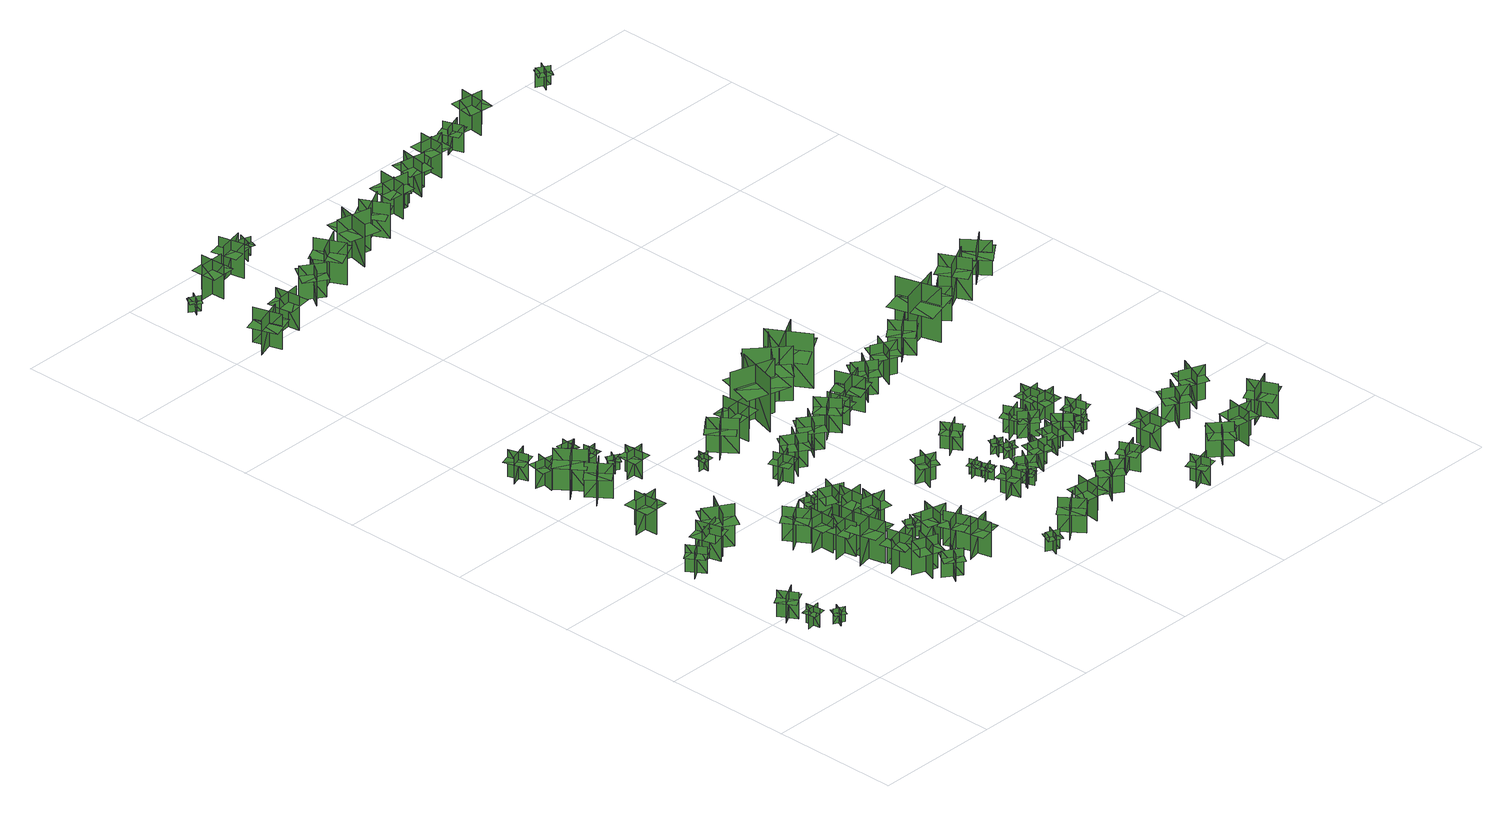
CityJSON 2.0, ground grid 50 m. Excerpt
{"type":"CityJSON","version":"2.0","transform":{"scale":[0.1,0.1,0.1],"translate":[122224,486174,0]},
"CityObjects":{
"tree1":{"type":"SolitaryVegetationObject","geometry":[{"type":"MultiSurface","lod":"1","boundaries":[[[0,1,2]],[[0,2,3]],[[4,5,6]],[[4,6,7]],[[8,9,10]],[[8,10,11]],[[8,11,12]],[[8,12,13]]]}]},
"tree2":{"type":"SolitaryVegetationObject","geometry":[{"type":"MultiSurface","lod":"1","boundaries":[[[14,15,16]],[[14,16,17]],[[18,19,20]],[[18,20,21]],[[22,23,24]],[[22,24,25]],[[22,25,26]],[[22,26,27]]]}]},
"tree3":{"type":"SolitaryVegetationObject","geometry":[{"type":"MultiSurface","lod":"1","boundaries":[[[28,29,30]],[[28,30,31]],[[32,33,34]],[[32,34,35]],[[36,37,38]],[[36,38,39]],[[36,39,40]],[[36,40,41]]]}]},
"tree4":{"type":"SolitaryVegetationObject","geometry":[{"type":"MultiSurface","lod":"1","boundaries":[[[42,43,44]],[[42,44,45]],[[46,47,48]],[[46,48,49]],[[50,51,52]],[[50,52,53]],[[50,53,54]],[[50,54,55]]]}]},
"tree5":{"type":"SolitaryVegetationObject","geometry":[{"type":"MultiSurface","lod":"1","boundaries":[[[56,57,58]],[[56,58,59]],[[60,61,62]],[[60,62,63]],[[64,65,66]],[[64,66,67]],[[64,67,68]],[[64,68,69]]]}]},
"tree6":{"type":"SolitaryVegetationObject","geometry":[{"type":"MultiSurface","lod":"1","boundaries":[[[70,71,72]],[[70,72,73]],[[74,75,76]],[[74,76,77]],[[78,79,80]],[[78,80,81]],[[78,81,82]],[[78,82,83]]]}]},
"tree7":{"type":"SolitaryVegetationObject","geometry":[{"type":"MultiSurface","lod":"1","boundaries":[[[84,85,86]],[[84,86,87]],[[88,89,90]],[[88,90,91]],[[92,93,94]],[[92,94,95]],[[92,95,96]],[[92,96,97]]]}]},
"tree8":{"type":"SolitaryVegetationObject","geometry":[{"type":"MultiSurface","lod":"1","boundaries":[[[98,99,100]],[[98,100,101]],[[102,103,104]],[[102,104,105]],[[106,107,108]],[[106,108,109]],[[106,109,110]],[[106,110,111]]]}]},
"tree9":{"type":"SolitaryVegetationObject","geometry":[{"type":"MultiSurface","lod":"1","boundaries":[[[112,113,114]],[[112,114,115]],[[116,117,118]],[[116,118,119]],[[120,121,122]],[[120,122,123]],[[120,123,124]],[[120,124,125]]]}]},
"tree10":{"type":"SolitaryVegetationObject","geometry":[{"type":"MultiSurface","lod":"1","boundaries":[[[126,127,128]],[[126,128,129]],[[130,131,132]],[[130,132,133]],[[134,135,136]],[[134,136,137]],[[134,137,138]],[[134,138,139]]]}]},
"tree11":{"type":"SolitaryVegetationObject","geometry":[{"type":"MultiSurface","lod":"1","boundaries":[[[140,141,142]],[[140,142,143]],[[144,145,146]],[[144,146,147]],[[148,149,150]],[[148,150,151]],[[148,151,152]],[[148,152,153]]]}]},
"tree12":{"type":"SolitaryVegetationObject","geometry":[{"type":"MultiSurface","lod":"1","boundaries":[[[154,155,156]],[[154,156,157]],[[158,159,160]],[[158,160,161]],[[162,163,164]],[[162,164,165]],[[162,165,166]],[[162,166,167]]]}]},
"tree13":{"type":"SolitaryVegetationObject","geometry":[{"type":"MultiSurface","lod":"1","boundaries":[[[168,169,170]],[[168,170,171]],[[172,173,174]],[[172,174,175]],[[176,177,178]],[[176,178,179]],[[176,179,180]],[[176,180,181]]]}]},
"tree14":{"type":"SolitaryVegetationObject","geometry":[{"type":"MultiSurface","lod":"1","boundaries":[[[182,183,184]],[[182,184,185]],[[186,187,188]],[[186,188,189]],[[190,191,192]],[[190,192,193]],[[190,193,194]],[[190,194,195]]]}]},
"tree15":{"type":"SolitaryVegetationObject","geometry":[{"type":"MultiSurface","lod":"1","boundaries":[[[196,197,198]],[[196,198,199]],[[200,201,202]],[[200,202,203]],[[204,205,206]],[[204,206,207]],[[204,207,208]],[[204,208,209]]]}]},
"tree16":{"type":"SolitaryVegetationObject","geometry":[{"type":"MultiSurface","lod":"1","boundaries":[[[210,211,212]],[[210,212,213]],[[214,215,216]],[[214,216,217]],[[218,219,220]],[[218,220,221]],[[218,221,222]],[[218,222,223]]]}]},
"tree17":{"type":"SolitaryVegetationObject","geometry":[{"type":"MultiSurface","lod":"1","boundaries":[[[224,225,226]],[[224,226,227]],[[228,229,230]],[[228,230,231]],[[232,233,234]],[[232,234,235]],[[232,235,236]],[[232,236,237]]]}]},
"tree18":{"type":"SolitaryVegetationObject","geometry":[{"type":"MultiSurface","lod":"1","boundaries":[[[238,239,240]],[[238,240,241]],[[242,243,244]],[[242,244,245]],[[246,247,248]],[[246,248,249]],[[246,249,250]],[[246,250,251]]]}]},
"tree19":{"type":"SolitaryVegetationObject","geometry":[{"type":"MultiSurface","lod":"1","boundaries":[[[252,253,254]],[[252,254,255]],[[256,257,258]],[[256,258,259]],[[260,261,262]],[[260,262,263]],[[260,263,264]],[[260,264,265]]]}]},
"tree20":{"type":"SolitaryVegetationObject","geometry":[{"type":"MultiSurface","lod":"1","boundaries":[[[266,267,268]],[[266,268,269]],[[270,271,272]],[[270,272,273]],[[274,275,276]],[[274,276,277]],[[274,277,278]],[[274,278,279]]]}]},
"tree21":{"type":"SolitaryVegetationObject","geometry":[{"type":"MultiSurface","lod":"1","boundaries":[[[280,281,282]],[[280,282,283]],[[284,285,286]],[[284,286,287]],[[288,289,290]],[[288,290,291]],[[288,291,292]],[[288,292,293]]]}]},
"tree22":{"type":"SolitaryVegetationObject","geometry":[{"type":"MultiSurface","lod":"1","boundaries":[[[294,295,296]],[[294,296,297]],[[298,299,300]],[[298,300,301]],[[302,303,304]],[[302,304,305]],[[302,305,306]],[[302,306,307]]]}]},
"tree23":{"type":"SolitaryVegetationObject","geometry":[{"type":"MultiSurface","lod":"1","boundaries":[[[308,309,310]],[[308,310,311]],[[312,313,314]],[[312,314,315]],[[316,317,318]],[[316,318,319]],[[316,319,320]],[[316,320,321]]]}]},
"tree24":{"type":"SolitaryVegetationObject","geometry":[{"type":"MultiSurface","lod":"1","boundaries":[[[322,323,324]],[[322,324,325]],[[326,327,328]],[[326,328,329]],[[330,331,332]],[[330,332,333]],[[330,333,334]],[[330,334,335]]]}]},
"tree25":{"type":"SolitaryVegetationObject","geometry":[{"type":"MultiSurface","lod":"1","boundaries":[[[336,337,338]],[[336,338,339]],[[340,341,342]],[[340,342,343]],[[344,345,346]],[[344,346,347]],[[344,347,348]],[[344,348,349]]]}]},
"tree26":{"type":"SolitaryVegetationObject","geometry":[{"type":"MultiSurface","lod":"1","boundaries":[[[350,351,352]],[[350,352,353]],[[354,355,356]],[[354,356,357]],[[358,359,360]],[[358,360,361]],[[358,361,362]],[[358,362,363]]]}]},
"tree27":{"type":"SolitaryVegetationObject","geometry":[{"type":"MultiSurface","lod":"1","boundaries":[[[364,365,366]],[[364,366,367]],[[368,369,370]],[[368,370,371]],[[372,373,374]],[[372,374,375]],[[372,375,376]],[[372,376,377]]]}]},
"tree28":{"type":"SolitaryVegetationObject","geometry":[{"type":"MultiSurface","lod":"1","boundaries":[[[378,379,380]],[[378,380,381]],[[382,383,384]],[[382,384,385]],[[386,387,388]],[[386,388,389]],[[386,389,390]],[[386,390,391]]]}]},
"tree29":{"type":"SolitaryVegetationObject","geometry":[{"type":"MultiSurface","lod":"1","boundaries":[[[392,393,394]],[[392,394,395]],[[396,397,398]],[[396,398,399]],[[400,401,402]],[[400,402,403]],[[400,403,404]],[[400,404,405]]]}]},
"tree30":{"type":"SolitaryVegetationObject","geometry":[{"type":"MultiSurface","lod":"1","boundaries":[[[406,407,408]],[[406,408,409]],[[410,411,412]],[[410,412,413]],[[414,415,416]],[[414,416,417]],[[414,417,418]],[[414,418,419]]]}]},
"tree31":{"type":"SolitaryVegetationObject","geometry":[{"type":"MultiSurface","lod":"1","boundaries":[[[420,421,422]],[[420,422,423]],[[424,425,426]],[[424,426,427]],[[428,429,430]],[[428,430,431]],[[428,431,432]],[[428,432,433]]]}]},
"tree32":{"type":"SolitaryVegetationObject","geometry":[{"type":"MultiSurface","lod":"1","boundaries":[[[434,435,436]],[[434,436,437]],[[438,439,440]],[[438,440,441]],[[442,443,444]],[[442,444,445]],[[442,445,446]],[[442,446,447]]]}]},
"tree33":{"type":"SolitaryVegetationObject","geometry":[{"type":"MultiSurface","lod":"1","boundaries":[[[448,449,450]],[[448,450,451]],[[452,453,454]],[[452,454,455]],[[456,457,458]],[[456,458,459]],[[456,459,460]],[[456,460,461]]]}]},
"tree34":{"type":"SolitaryVegetationObject","geometry":[{"type":"MultiSurface","lod":"1","boundaries":[[[462,463,464]],[[462,464,465]],[[466,467,468]],[[466,468,469]],[[470,471,472]],[[470,472,473]],[[470,473,474]],[[470,474,475]]]}]},
"tree35":{"type":"SolitaryVegetationObject","geometry":[{"type":"MultiSurface","lod":"1","boundaries":[[[476,477,478]],[[476,478,479]],[[480,481,482]],[[480,482,483]],[[484,485,486]],[[484,486,487]],[[484,487,488]],[[484,488,489]]]}]},
"tree36":{"type":"SolitaryVegetationObject","geometry":[{"type":"MultiSurface","lod":"1","boundaries":[[[490,491,492]],[[490,492,493]],[[494,495,496]],[[494,496,497]],[[498,499,500]],[[498,500,501]],[[498,501,502]],[[498,502,503]]]}]},
"tree37":{"type":"SolitaryVegetationObject","geometry":[{"type":"MultiSurface","lod":"1","boundaries":[[[504,505,506]],[[504,506,507]],[[508,509,510]],[[508,510,511]],[[512,513,514]],[[512,514,515]],[[512,515,516]],[[512,516,517]]]}]},
"tree38":{"type":"SolitaryVegetationObject","geometry":[{"type":"MultiSurface","lod":"1","boundaries":[[[518,519,520]],[[518,520,521]],[[522,523,524]],[[522,524,525]],[[526,527,528]],[[526,528,529]],[[526,529,530]],[[526,530,531]]]}]},
"tree39":{"type":"SolitaryVegetationObject","geometry":[{"type":"MultiSurface","lod":"1","boundaries":[[[532,533,534]],[[532,534,535]],[[536,537,538]],[[536,538,539]],[[540,541,542]],[[540,542,543]],[[540,543,544]],[[540,544,545]]]}]},
"tree40":{"type":"SolitaryVegetationObject","geometry":[{"type":"MultiSurface","lod":"1","boundaries":[[[546,547,548]],[[546,548,549]],[[550,551,552]],[[550,552,553]],[[554,555,556]],[[554,556,557]],[[554,557,558]],[[554,558,559]]]}]},
"tree41":{"type":"SolitaryVegetationObject","geometry":[{"type":"MultiSurface","lod":"1","boundaries":[[[560,561,562]],[[560,562,563]],[[564,565,566]],[[564,566,567]],[[568,569,570]],[[568,570,571]],[[568,571,572]],[[568,572,573]]]}]},
"tree42":{"type":"SolitaryVegetationObject","geometry":[{"type":"MultiSurface","lod":"1","boundaries":[[[574,575,576]],[[574,576,577]],[[578,579,580]],[[578,580,581]],[[582,583,584]],[[582,584,585]],[[582,585,586]],[[582,586,587]]]}]},
"tree43":{"type":"SolitaryVegetationObject","geometry":[{"type":"MultiSurface","lod":"1","boundaries":[[[588,589,590]],[[588,590,591]],[[592,593,594]],[[592,594,595]],[[596,597,598]],[[596,598,599]],[[596,599,600]],[[596,600,601]]]}]},
"tree44":{"type":"SolitaryVegetationObject","geometry":[{"type":"MultiSurface","lod":"1","boundaries":[[[602,603,604]],[[602,604,605]],[[606,607,608]],[[606,608,609]],[[610,611,612]],[[610,612,613]],[[610,613,614]],[[610,614,615]]]}]},
"tree45":{"type":"SolitaryVegetationObject","geometry":[{"type":"MultiSurface","lod":"1","boundaries":[[[616,617,618]],[[616,618,619]],[[620,621,622]],[[620,622,623]],[[624,625,626]],[[624,626,627]],[[624,627,628]],[[624,628,629]]]}]},
"tree46":{"type":"SolitaryVegetationObject","geometry":[{"type":"MultiSurface","lod":"1","boundaries":[[[630,631,632]],[[630,632,633]],[[634,635,636]],[[634,636,637]],[[638,639,640]],[[638,640,641]],[[638,641,642]],[[638,642,643]]]}]},
"tree47":{"type":"SolitaryVegetationObject","geometry":[{"type":"MultiSurface","lod":"1","boundaries":[[[644,645,646]],[[644,646,647]],[[648,649,650]],[[648,650,651]],[[652,653,654]],[[652,654,655]],[[652,655,656]],[[652,656,657]]]}]},
"tree48":{"type":"SolitaryVegetationObject","geometry":[{"type":"MultiSurface","lod":"1","boundaries":[[[658,659,660]],[[658,660,661]],[[662,663,664]],[[662,664,665]],[[666,667,668]],[[666,668,669]],[[666,669,670]],[[666,670,671]]]}]},
"tree49":{"type":"SolitaryVegetationObject","geometry":[{"type":"MultiSurface","lod":"1","boundaries":[[[672,673,674]],[[672,674,675]],[[676,677,678]],[[676,678,679]],[[680,681,682]],[[680,682,683]],[[680,683,684]],[[680,684,685]]]}]},
"tree50":{"type":"SolitaryVegetationObject","geometry":[{"type":"MultiSurface","lod":"1","boundaries":[[[686,687,688]],[[686,688,689]],[[690,691,692]],[[690,692,693]],[[694,695,696]],[[694,696,697]],[[694,697,698]],[[694,698,699]]]}]},
"tree51":{"type":"SolitaryVegetationObject","geometry":[{"type":"MultiSurface","lod":"1","boundaries":[[[700,701,702]],[[700,702,703]],[[704,705,706]],[[704,706,707]],[[708,709,710]],[[708,710,711]],[[708,711,712]],[[708,712,713]]]}]},
"tree52":{"type":"SolitaryVegetationObject","geometry":[{"type":"MultiSurface","lod":"1","boundaries":[[[714,715,716]],[[714,716,717]],[[718,719,720]],[[718,720,721]],[[722,723,724]],[[722,724,725]],[[722,725,726]],[[722,726,727]]]}]},
"tree53":{"type":"SolitaryVegetationObject","geometry":[{"type":"MultiSurface","lod":"1","boundaries":[[[728,729,730]],[[728,730,731]],[[732,733,734]],[[732,734,735]],[[736,737,738]],[[736,738,739]],[[736,739,740]],[[736,740,741]]]}]},
"tree54":{"type":"SolitaryVegetationObject","geometry":[{"type":"MultiSurface","lod":"1","boundaries":[[[742,743,744]],[[742,744,745]],[[746,747,748]],[[746,748,749]],[[750,751,752]],[[750,752,753]],[[750,753,754]],[[750,754,755]]]}]},
"tree55":{"type":"SolitaryVegetationObject","geometry":[{"type":"MultiSurface","lod":"1","boundaries":[[[756,757,758]],[[756,758,759]],[[760,761,762]],[[760,762,763]],[[764,765,766]],[[764,766,767]],[[764,767,768]],[[764,768,769]]]}]},
"tree56":{"type":"SolitaryVegetationObject","geometry":[{"type":"MultiSurface","lod":"1","boundaries":[[[770,771,772]],[[770,772,773]],[[774,775,776]],[[774,776,777]],[[778,779,780]],[[778,780,781]],[[778,781,782]],[[778,782,783]]]}]},
"tree57":{"type":"SolitaryVegetationObject","geometry":[{"type":"MultiSurface","lod":"1","boundaries":[[[784,785,786]],[[784,786,787]],[[788,789,790]],[[788,790,791]],[[792,793,794]],[[792,794,795]],[[792,795,796]],[[792,796,797]]]}]},
"tree58":{"type":"SolitaryVegetationObject","geometry":[{"type":"MultiSurface","lod":"1","boundaries":[[[798,799,800]],[[798,800,801]],[[802,803,804]],[[802,804,805]],[[806,807,808]],[[806,808,809]],[[806,809,810]],[[806,810,811]]]}]},
"tree59":{"type":"SolitaryVegetationObject","geometry":[{"type":"MultiSurface","lod":"1","boundaries":[[[812,813,814]],[[812,814,815]],[[816,817,818]],[[816,818,819]],[[820,821,822]],[[820,822,823]],[[820,823,824]],[[820,824,825]]]}]},
"tree60":{"type":"SolitaryVegetationObject","geometry":[{"type":"MultiSurface","lod":"1","boundaries":[[[826,827,828]],[[826,828,829]],[[830,831,832]],[[830,832,833]],[[834,835,836]],[[834,836,837]],[[834,837,838]],[[834,838,839]]]}]},
"tree61":{"type":"SolitaryVegetationObject","geometry":[{"type":"MultiSurface","lod":"1","boundaries":[[[840,841,842]],[[840,842,843]],[[844,845,846]],[[844,846,847]],[[848,849,850]],[[848,850,851]],[[848,851,852]],[[848,852,853]]]}]},
"tree62":{"type":"SolitaryVegetationObject","geometry":[{"type":"MultiSurface","lod":"1","boundaries":[[[854,855,856]],[[854,856,857]],[[858,859,860]],[[858,860,861]],[[862,863,864]],[[862,864,865]],[[862,865,866]],[[862,866,867]]]}]},
"tree63":{"type":"SolitaryVegetationObject","geometry":[{"type":"MultiSurface","lod":"1","boundaries":[[[868,869,870]],[[868,870,871]],[[872,873,874]],[[872,874,875]],[[876,877,878]],[[876,878,879]],[[876,879,880]],[[876,880,881]]]}]},
"tree64":{"type":"SolitaryVegetationObject","geometry":[{"type":"MultiSurface","lod":"1","boundaries":[[[882,883,884]],[[882,884,885]],[[886,887,888]],[[886,888,889]],[[890,891,892]],[[890,892,893]],[[890,893,894]],[[890,894,895]]]}]},
"tree65":{"type":"SolitaryVegetationObject","geometry":[{"type":"MultiSurface","lod":"1","boundaries":[[[896,897,898]],[[896,898,899]],[[900,901,902]],[[900,902,903]],[[904,905,906]],[[904,906,907]],[[904,907,908]],[[904,908,909]]]}]},
"tree66":{"type":"SolitaryVegetationObject","geometry":[{"type":"MultiSurface","lod":"1","boundaries":[[[910,911,912]],[[910,912,913]],[[914,915,916]],[[914,916,917]],[[918,919,920]],[[918,920,921]],[[918,921,922]],[[918,922,923]]]}]},
"tree67":{"type":"SolitaryVegetationObject","geometry":[{"type":"MultiSurface","lod":"1","boundaries":[[[924,925,926]],[[924,926,927]],[[928,929,930]],[[928,930,931]],[[932,933,934]],[[932,934,935]],[[932,935,936]],[[932,936,937]]]}]},
"tree68":{"type":"SolitaryVegetationObject","geometry":[{"type":"MultiSurface","lod":"1","boundaries":[[[938,939,940]],[[938,940,941]],[[942,943,944]],[[942,944,945]],[[946,947,948]],[[946,948,949]],[[946,949,950]],[[946,950,951]]]}]},
"tree69":{"type":"SolitaryVegetationObject","geometry":[{"type":"MultiSurface","lod":"1","boundaries":[[[952,953,954]],[[952,954,955]],[[956,957,958]],[[956,958,959]],[[960,961,962]],[[960,962,963]],[[960,963,964]],[[960,964,965]]]}]},
"tree70":{"type":"SolitaryVegetationObject","geometry":[{"type":"MultiSurface","lod":"1","boundaries":[[[966,967,968]],[[966,968,969]],[[970,971,972]],[[970,972,973]],[[974,975,976]],[[974,976,977]],[[974,977,978]],[[974,978,979]]]}]},
"tree71":{"type":"SolitaryVegetationObject","geometry":[{"type":"MultiSurface","lod":"1","boundaries":[[[980,981,982]],[[980,982,983]],[[984,985,986]],[[984,986,987]],[[988,989,990]],[[988,990,991]],[[988,991,992]],[[988,992,993]]]}]},
"tree72":{"type":"SolitaryVegetationObject","geometry":[{"type":"MultiSurface","lod":"1","boundaries":[[[994,995,996]],[[994,996,997]],[[998,999,1000]],[[998,1000,1001]],[[1002,1003,1004]],[[1002,1004,1005]],[[1002,1005,1006]],[[1002,1006,1007]]]}]},
"tree73":{"type":"SolitaryVegetationObject","geometry":[{"type":"MultiSurface","lod":"1","boundaries":[[[1008,1009,1010]],[[1008,1010,1011]],[[1012,1013,1014]],[[1012,1014,1015]],[[1016,1017,1018]],[[1016,1018,1019]],[[1016,1019,1020]],[[1016,1020,1021]]]}]},
"tree74":{"type":"SolitaryVegetationObject","geometry":[{"type":"MultiSurface","lod":"1","boundaries":[[[1022,1023,1024]],[[1022,1024,1025]],[[1026,1027,1028]],[[1026,1028,1029]],[[1030,1031,1032]],[[1030,1032,1033]],[[1030,1033,1034]],[[1030,1034,1035]]]}]},
"tree75":{"type":"SolitaryVegetationObject","geometry":[{"type":"MultiSurface","lod":"1","boundaries":[[[1036,1037,1038]],[[1036,1038,1039]],[[1040,1041,1042]],[[1040,1042,1043]],[[1044,1045,1046]],[[1044,1046,1047]],[[1044,1047,1048]],[[1044,1048,1049]]]}]},
"tree76":{"type":"SolitaryVegetationObject","geometry":[{"type":"MultiSurface","lod":"1","boundaries":[[[1050,1051,1052]],[[1050,1052,1053]],[[1054,1055,1056]],[[1054,1056,1057]],[[1058,1059,1060]],[[1058,1060,1061]],[[1058,1061,1062]],[[1058,1062,1063]]]}]},
"tree77":{"type":"SolitaryVegetationObject","geometry":[{"type":"MultiSurface","lod":"1","boundaries":[[[1064,1065,1066]],[[1064,1066,1067]],[[1068,1069,1070]],[[1068,1070,1071]],[[1072,1073,1074]],[[1072,1074,1075]],[[1072,1075,1076]],[[1072,1076,1077]]]}]},
"tree78":{"type":"SolitaryVegetationObject","geometry":[{"type":"MultiSurface","lod":"1","boundaries":[[[1078,1079,1080]],[[1078,1080,1081]],[[1082,1083,1084]],[[1082,1084,1085]],[[1086,1087,1088]],[[1086,1088,1089]],[[1086,1089,1090]],[[1086,1090,1091]]]}]},
"tree79":{"type":"SolitaryVegetationObject","geometry":[{"type":"MultiSurface","lod":"1","boundaries":[[[1092,1093,1094]],[[1092,1094,1095]],[[1096,1097,1098]],[[1096,1098,1099]],[[1100,1101,1102]],[[1100,1102,1103]],[[1100,1103,1104]],[[1100,1104,1105]]]}]},
"tree80":{"type":"SolitaryVegetationObject","geometry":[{"type":"MultiSurface","lod":"1","boundaries":[[[1106,1107,1108]],[[1106,1108,1109]],[[1110,1111,1112]],[[1110,1112,1113]],[[1114,1115,1116]],[[1114,1116,1117]],[[1114,1117,1118]],[[1114,1118,1119]]]}]},
"tree81":{"type":"SolitaryVegetationObject","geometry":[{"type":"MultiSurface","lod":"1","boundaries":[[[1120,1121,1122]],[[1120,1122,1123]],[[1124,1125,1126]],[[1124,1126,1127]],[[1128,1129,1130]],[[1128,1130,1131]],[[1128,1131,1132]],[[1128,1132,1133]]]}]},
"tree82":{"type":"SolitaryVegetationObject","geometry":[{"type":"MultiSurface","lod":"1","boundaries":[[[1134,1135,1136]],[[1134,1136,1137]],[[1138,1139,1140]],[[1138,1140,1141]],[[1142,1143,1144]],[[1142,1144,1145]],[[1142,1145,1146]],[[1142,1146,1147]]]}]},
"tree83":{"type":"SolitaryVegetationObject","geometry":[{"type":"MultiSurface","lod":"1","boundaries":[[[1148,1149,1150]],[[1148,1150,1151]],[[1152,1153,1154]],[[1152,1154,1155]],[[1156,1157,1158]],[[1156,1158,1159]],[[1156,1159,1160]],[[1156,1160,1161]]]}]},
"tree84":{"type":"SolitaryVegetationObject","geometry":[{"type":"MultiSurface","lod":"1","boundaries":[[[1162,1163,1164]],[[1162,1164,1165]],[[1166,1167,1168]],[[1166,1168,1169]],[[1170,1171,1172]],[[1170,1172,1173]],[[1170,1173,1174]],[[1170,1174,1175]]]}]},
"tree85":{"type":"SolitaryVegetationObject","geometry":[{"type":"MultiSurface","lod":"1","boundaries":[[[1176,1177,1178]],[[1176,1178,1179]],[[1180,1181,1182]],[[1180,1182,1183]],[[1184,1185,1186]],[[1184,1186,1187]],[[1184,1187,1188]],[[1184,1188,1189]]]}]},
"tree86":{"type":"SolitaryVegetationObject","geometry":[{"type":"MultiSurface","lod":"1","boundaries":[[[1190,1191,1192]],[[1190,1192,1193]],[[1194,1195,1196]],[[1194,1196,1197]],[[1198,1199,1200]],[[1198,1200,1201]],[[1198,1201,1202]],[[1198,1202,1203]]]}]},
"tree87":{"type":"SolitaryVegetationObject","geometry":[{"type":"MultiSurface","lod":"1","boundaries":[[[1204,1205,1206]],[[1204,1206,1207]],[[1208,1209,1210]],[[1208,1210,1211]],[[1212,1213,1214]],[[1212,1214,1215]],[[1212,1215,1216]],[[1212,1216,1217]]]}]},
"tree88":{"type":"SolitaryVegetationObject","geometry":[{"type":"MultiSurface","lod":"1","boundaries":[[[1218,1219,1220]],[[1218,1220,1221]],[[1222,1223,1224]],[[1222,1224,1225]],[[1226,1227,1228]],[[1226,1228,1229]],[[1226,1229,1230]],[[1226,1230,1231]]]}]},
"tree89":{"type":"SolitaryVegetationObject","geometry":[{"type":"MultiSurface","lod":"1","boundaries":[[[1232,1233,1234]],[[1232,1234,1235]],[[1236,1237,1238]],[[1236,1238,1239]],[[1240,1241,1242]],[[1240,1242,1243]],[[1240,1243,1244]],[[1240,1244,1245]]]}]},
"tree90":{"type":"SolitaryVegetationObject","geometry":[{"type":"MultiSurface","lod":"1","boundaries":[[[1246,1247,1248]],[[1246,1248,1249]],[[1250,1251,1252]],[[1250,1252,1253]],[[1254,1255,1256]],[[1254,1256,1257]],[[1254,1257,1258]],[[1254,1258,1259]]]}]},
"tree91":{"type":"SolitaryVegetationObject","geometry":[{"type":"MultiSurface","lod":"1","boundaries":[[[1260,1261,1262]],[[1260,1262,1263]],[[1264,1265,1266]],[[1264,1266,1267]],[[1268,1269,1270]],[[1268,1270,1271]],[[1268,1271,1272]],[[1268,1272,1273]]]}]},
"tree92":{"type":"SolitaryVegetationObject","geometry":[{"type":"MultiSurface","lod":"1","boundaries":[[[1274,1275,1276]],[[1274,1276,1277]],[[1278,1279,1280]],[[1278,1280,1281]],[[1282,1283,1284]],[[1282,1284,1285]],[[1282,1285,1286]],[[1282,1286,1287]]]}]},
"tree93":{"type":"SolitaryVegetationObject","geometry":[{"type":"MultiSurface","lod":"1","boundaries":[[[1288,1289,1290]],[[1288,1290,1291]],[[1292,1293,1294]],[[1292,1294,1295]],[[1296,1297,1298]],[[1296,1298,1299]],[[1296,1299,1300]],[[1296,1300,1301]]]}]},
"tree94":{"type":"SolitaryVegetationObject","geometry":[{"type":"MultiSurface","lod":"1","boundaries":[[[1302,1303,1304]],[[1302,1304,1305]],[[1306,1307,1308]],[[1306,1308,1309]],[[1310,1311,1312]],[[1310,1312,1313]],[[1310,1313,1314]],[[1310,1314,1315]]]}]},
"tree95":{"type":"SolitaryVegetationObject","geometry":[{"type":"MultiSurface","lod":"1","boundaries":[[[1316,1317,1318]],[[1316,1318,1319]],[[1320,1321,1322]],[[1320,1322,1323]],[[1324,1325,1326]],[[1324,1326,1327]],[[1324,1327,1328]],[[1324,1328,1329]]]}]},
"tree96":{"type":"SolitaryVegetationObject","geometry":[{"type":"MultiSurface","lod":"1","boundaries":[[[1330,1331,1332]],[[1330,1332,1333]],[[1334,1335,1336]],[[1334,1336,1337]],[[1338,1339,1340]],[[1338,1340,1341]],[[1338,1341,1342]],[[1338,1342,1343]]]}]}
},
"vertices":[
[76,350,22],[68,405,22],[68,405,98],[76,350,98],[98,379,22],[43,371,22],[43,371,98],[98,379,98],[98,379,77],[94,407,77],[39,398,77],[43,371,77],[47,344,77],[102,352,77],
[29,463,13],[96,501,13],[96,501,120],[29,463,120],[79,449,13],[40,516,13],[40,516,120],[79,449,120],[79,449,90],[113,468,90],[74,535,90],[40,516,90],[7,497,90],[46,430,90],
[118,325,26],[158,307,26],[158,307,87],[118,325,87],[128,298,26],[146,338,26],[146,338,87],[128,298,87],[128,298,70],[148,288,70],[166,329,70],[146,338,70],[126,347,70],[108,307,70],
[78,876,16],[38,942,16],[38,942,124],[78,876,124],[90,926,16],[24,885,16],[24,885,124],[90,926,124],[90,926,94],[70,959,94],[4,918,94],[24,885,94],[45,852,94],[111,893,94],
[165,891,20],[138,986,20],[138,986,159],[165,891,159],[198,949,20],[102,921,20],[102,921,159],[198,949,159],[198,949,120],[184,997,120],[88,969,120],[102,921,120],[116,873,120],[212,901,120],
[190,906,22],[255,1009,22],[255,1009,192],[190,906,192],[269,923,22],[166,988,22],[166,988,192],[269,923,192],[269,923,144],[302,975,144],[199,1040,144],[166,988,144],[134,937,144],[237,872,144],
[136,1267,23],[139,1168,23],[139,1168,161],[136,1267,161],[90,1219,23],[189,1222,23],[189,1222,161],[90,1219,161],[90,1219,123],[91,1169,123],[191,1172,123],[189,1222,123],[188,1272,123],[88,1269,123],
[53,1754,20],[127,1779,20],[127,1779,128],[53,1754,128],[99,1731,20],[75,1804,20],[75,1804,128],[99,1731,128],[99,1731,98],[136,1743,98],[112,1816,98],[75,1804,98],[38,1792,98],[63,1718,98],
[126,1707,20],[110,1632,20],[110,1632,128],[126,1707,128],[82,1679,20],[158,1664,20],[158,1664,128],[82,1679,128],[82,1679,98],[75,1641,98],[151,1626,98],[158,1664,98],[166,1702,98],[90,1717,98],
[110,1545,20],[206,1620,20],[206,1620,189],[110,1545,189],[191,1535,20],[116,1631,20],[116,1631,189],[191,1535,189],[191,1535,142],[239,1572,142],[164,1668,142],[116,1631,142],[68,1594,142],[142,1497,142],
[221,1513,19],[142,1451,19],[142,1451,158],[221,1513,158],[155,1521,19],[216,1443,19],[216,1443,158],[155,1521,158],[155,1521,119],[116,1490,119],[177,1412,119],[216,1443,119],[256,1474,119],[194,1552,119],
[474,816,18],[389,763,18],[389,763,157],[474,816,157],[409,831,18],[462,747,18],[462,747,157],[409,831,157],[409,831,118],[367,805,118],[420,721,118],[462,747,118],[504,773,118],[451,858,118],
[468,749,18],[469,649,18],[469,649,156],[468,749,156],[421,702,18],[521,703,18],[521,703,156],[421,702,156],[421,702,118],[422,652,118],[522,653,118],[521,703,118],[520,753,118],[421,751,118],
[506,576,16],[489,674,16],[489,674,154],[506,576,154],[544,630,16],[446,613,16],[446,613,154],[544,630,154],[544,630,115],[536,679,115],[438,662,115],[446,613,115],[455,564,115],[553,581,115],
[514,592,16],[541,473,16],[541,473,185],[514,592,185],[470,524,16],[589,551,16],[589,551,185],[470,524,185],[470,524,138],[484,465,138],[602,491,138],[589,551,138],[576,610,138],[457,584,138],
[609,442,12],[513,418,12],[513,418,150],[609,442,150],[553,476,12],[577,380,12],[577,380,150],[553,476,150],[553,476,111],[505,465,111],[528,368,111],[577,380,111],[625,392,111],[601,488,111],
[641,321,16],[547,355,16],[547,355,154],[641,321,154],[613,381,16],[579,288,16],[579,288,154],[613,381,154],[613,381,115],[566,399,115],[532,305,115],[579,288,115],[626,271,115],[660,364,115],
[614,213,19],[657,277,19],[657,277,127],[614,213,127],[665,222,19],[600,266,19],[600,266,127],[665,222,127],[665,222,97],[686,255,97],[622,298,97],[600,266,97],[579,233,97],[643,190,97],
[288,1744,22],[281,1689,22],[281,1689,99],[288,1744,99],[259,1721,22],[314,1714,22],[314,1714,99],[259,1721,99],[259,1721,77],[256,1694,77],[311,1687,77],[314,1714,77],[318,1742,77],[263,1749,77],
[310,1667,21],[315,1612,21],[315,1612,98],[310,1667,98],[286,1639,21],[341,1644,21],[341,1644,98],[286,1639,98],[286,1639,77],[289,1611,77],[344,1616,77],[341,1644,77],[339,1671,77],[284,1666,77],
[353,1577,24],[331,1539,24],[331,1539,86],[353,1577,86],[324,1569,24],[363,1547,24],[363,1547,86],[324,1569,86],[324,1569,69],[313,1550,69],[351,1528,69],[363,1547,69],[374,1566,69],[335,1589,69],
[336,1487,22],[413,1490,22],[413,1490,129],[336,1487,129],[373,1452,22],[371,1529,22],[371,1529,129],[373,1452,129],[373,1452,99],[412,1453,99],[409,1530,99],[371,1529,99],[332,1528,99],[335,1450,99],
[661,777,22],[568,812,22],[568,812,161],[661,777,161],[634,837,22],[599,744,22],[599,744,161],[634,837,161],[634,837,122],[587,855,122],[552,762,122],[599,744,122],[645,727,122],[680,820,122],
[568,877,22],[621,862,22],[621,862,99],[568,877,99],[586,845,22],[601,898,22],[601,898,99],[586,845,99],[586,845,77],[612,837,77],[627,891,77],[601,898,77],[574,906,77],[559,852,77],
[646,678,20],[641,777,20],[641,777,159],[646,678,159],[690,727,20],[591,722,20],[591,722,159],[690,727,159],[690,727,120],[688,776,120],[588,771,120],[591,722,120],[593,672,120],[693,677,120],
[624,663,18],[722,645,18],[722,645,157],[624,663,157],[662,608,18],[679,706,18],[679,706,157],[662,608,157],[662,608,118],[711,600,118],[728,698,118],[679,706,118],[630,715,118],[613,617,118],
[731,534,25],[706,485,25],[706,485,102],[731,534,102],[696,523,25],[745,498,25],[745,498,102],[696,523,102],[696,523,80],[684,499,80],[733,473,80],[745,498,80],[758,523,80],[709,548,80],
[702,453,22],[798,428,22],[798,428,161],[702,453,161],[735,396,22],[760,492,22],[760,492,161],[735,396,161],[735,396,122],[784,383,122],[808,480,122],[760,492,122],[712,505,122],[687,408,122],
[758,404,21],[795,312,21],[795,312,160],[758,404,160],[731,343,21],[824,380,21],[824,380,160],[731,343,160],[731,343,121],[750,297,121],[842,334,121],[824,380,121],[805,427,121],[713,390,121],
[792,327,20],[812,230,20],[812,230,159],[792,327,159],[755,272,20],[853,292,20],[853,292,159],[755,272,159],[755,272,120],[765,223,120],[863,243,120],[853,292,120],[843,341,120],[745,321,120],
[561,1317,25],[560,1361,25],[560,1361,87],[561,1317,87],[582,1338,25],[538,1337,25],[538,1337,87],[582,1338,87],[582,1338,69],[581,1361,69],[537,1359,69],[538,1337,69],[538,1315,69],[582,1316,69],
[676,1120,26],[698,1046,26],[698,1046,134],[676,1120,134],[651,1074,26],[725,1097,26],[725,1097,134],[651,1074,134],[651,1074,104],[663,1037,104],[737,1060,104],[725,1097,104],[714,1134,104],[640,1111,104],
[1010,92,24],[960,115,24],[960,115,101],[1010,92,101],[997,127,24],[975,76,24],[975,76,101],[997,127,101],[997,127,79],[972,138,79],[950,88,79],[975,76,79],[1000,65,79],[1023,116,79],
[128,3042,17],[162,2935,17],[162,2935,158],[128,3042,158],[87,2962,17],[194,2997,17],[194,2997,158],[87,2962,158],[122,3033,112],[73,3016,112],[109,2909,112],[159,2926,112],[208,2943,112],[172,3050,112],
[729,1327,15],[659,1416,15],[659,1416,156],[729,1327,156],[740,1416,15],[651,1347,15],[651,1347,156],[740,1416,156],[731,1338,111],[772,1370,111],[700,1458,111],[660,1425,111],[619,1393,111],[690,1305,111],
[821,1093,18],[738,1148,18],[738,1148,157],[821,1093,157],[809,1158,18],[753,1075,18],[753,1075,157],[809,1158,157],[809,1158,118],[767,1186,118],[712,1103,118],[753,1075,118],[794,1047,118],[850,1130,118],
[138,3312,8],[162,3350,8],[162,3350,70],[138,3312,70],[166,3318,8],[129,3343,8],[129,3343,70],[166,3318,70],[166,3318,52],[179,3337,52],[141,3361,52],[129,3343,52],[117,3324,52],[154,3300,52],
[1168,177,10],[1088,118,10],[1088,118,149],[1168,177,149],[1102,187,10],[1161,107,10],[1161,107,149],[1102,187,149],[1102,187,110],[1062,157,110],[1121,77,110],[1161,107,110],[1201,137,110],[1142,217,110],
[300,2983,10],[286,3081,10],[286,3081,149],[300,2983,149],[340,3035,10],[241,3021,10],[241,3021,149],[340,3035,149],[340,3035,110],[333,3085,110],[234,3071,110],[241,3021,110],[248,2972,110],[347,2986,110],
[875,1416,10],[762,1407,10],[762,1407,151],[875,1416,151],[806,1474,10],[815,1362,10],[815,1362,151],[806,1474,151],[867,1423,106],[862,1475,106],[749,1465,106],[754,1413,106],[759,1360,106],[872,1371,106],
[882,1119,16],[938,1201,16],[938,1201,154],[882,1119,154],[947,1130,16],[865,1187,16],[865,1187,154],[947,1130,154],[947,1130,115],[975,1172,115],[893,1228,115],[865,1187,115],[837,1146,115],[919,1089,115],
[1050,781,5],[1022,708,5],[1022,708,113],[1050,781,113],[1003,760,5],[1075,732,5],[1075,732,113],[1003,760,113],[1003,760,83],[989,724,83],[1061,696,83],[1075,732,83],[1089,768,83],[1017,796,83],
[324,3371,5],[225,3368,5],[225,3368,143],[324,3371,143],[276,3417,5],[280,3317,5],[280,3317,143],[276,3417,143],[276,3417,104],[226,3415,104],[230,3315,104],[280,3317,104],[329,3319,104],[326,3418,104],
[1124,447,18],[1199,467,18],[1199,467,125],[1124,447,125],[1168,421,18],[1148,496,18],[1148,496,125],[1168,421,125],[1168,421,95],[1206,431,95],[1186,506,95],[1148,496,95],[1111,486,95],[1131,411,95],
[1299,182,7],[1200,195,7],[1200,195,146],[1299,182,146],[1259,234,7],[1246,136,7],[1246,136,146],[1259,234,146],[1259,234,107],[1209,241,107],[1196,142,107],[1246,136,107],[1295,129,107],[1308,228,107],
[1202,594,18],[1160,579,18],[1160,579,79],[1202,594,79],[1175,607,18],[1190,565,18],[1190,565,79],[1175,607,79],[1175,607,62],[1154,599,62],[1169,558,62],[1190,565,62],[1211,572,62],[1196,614,62],
[1188,642,18],[1146,629,18],[1146,629,79],[1188,642,79],[1162,656,18],[1175,614,18],[1175,614,79],[1162,656,79],[1162,656,62],[1141,650,62],[1154,607,62],[1175,614,62],[1196,620,62],[1183,663,62],
[847,1478,6],[1016,1428,6],[1016,1428,225],[847,1478,225],[914,1355,6],[964,1524,6],[964,1524,225],[914,1355,225],[854,1463,154],[832,1385,154],[1002,1337,154],[1024,1416,154],[1046,1494,154],[876,1541,154],
[1247,483,15],[1262,441,15],[1262,441,77],[1247,483,77],[1234,456,15],[1276,471,15],[1276,471,77],[1234,456,77],[1234,456,60],[1242,435,60],[1284,451,60],[1276,471,60],[1269,492,60],[1227,477,60],
[1070,1162,12],[1012,1243,12],[1012,1243,150],[1070,1162,150],[1081,1227,12],[1000,1169,12],[1000,1169,150],[1081,1227,150],[1081,1227,112],[1052,1268,112],[971,1210,112],[1000,1169,112],[1029,1129,112],[1110,1187,112],
[1277,514,12],[1235,450,12],[1235,450,120],[1277,514,120],[1226,504,12],[1291,462,12],[1291,462,120],[1226,504,120],[1226,504,90],[1205,472,90],[1270,429,90],[1291,462,90],[1312,494,90],[1248,537,90],
[459,3049,9],[515,3132,9],[515,3132,148],[459,3049,148],[524,3062,9],[442,3117,9],[442,3117,148],[524,3062,148],[524,3062,109],[552,3103,109],[469,3159,109],[442,3117,109],[414,3076,109],[497,3021,109],
[404,3455,5],[426,3358,5],[426,3358,143],[404,3455,143],[368,3399,5],[465,3421,5],[465,3421,143],[368,3399,143],[368,3399,104],[379,3351,104],[476,3372,104],[465,3421,104],[454,3470,104],[357,3448,104],
[1103,1263,12],[1122,1176,12],[1122,1176,122],[1103,1263,122],[1065,1204,12],[1151,1222,12],[1151,1222,122],[1065,1204,122],[1098,1256,87],[1059,1247,87],[1079,1161,87],[1118,1170,87],[1158,1179,87],[1138,1265,87],
[1260,776,16],[1220,843,16],[1220,843,124],[1260,776,124],[1273,826,16],[1206,787,16],[1206,787,124],[1273,826,124],[1273,826,94],[1253,860,94],[1186,820,94],[1206,787,94],[1226,753,94],[1292,793,94],
[1373,260,1],[1455,202,1],[1455,202,139],[1373,260,139],[1384,194,1],[1442,276,1],[1442,276,139],[1384,194,139],[1384,194,100],[1425,165,100],[1482,247,100],[1442,276,100],[1401,304,100],[1344,223,100],
[1127,1561,4],[1010,1430,4],[1010,1430,224],[1127,1561,224],[987,1553,4],[1119,1436,4],[1119,1436,224],[987,1553,224],[1110,1561,153],[1048,1614,153],[934,1481,153],[996,1428,153],[1057,1375,153],[1172,1508,153],
[1351,482,15],[1370,558,15],[1370,558,123],[1351,482,123],[1395,509,15],[1320,528,15],[1320,528,123],[1395,509,123],[1395,509,93],[1405,546,93],[1330,565,93],[1320,528,93],[1311,490,93],[1386,471,93],
[1343,651,15],[1329,609,15],[1329,609,77],[1343,651,77],[1316,637,15],[1359,624,15],[1359,624,77],[1316,637,77],[1316,637,60],[1310,616,60],[1352,603,60],[1359,624,60],[1365,645,60],[1323,658,60],
[1334,697,16],[1314,658,16],[1314,658,77],[1334,697,77],[1306,688,16],[1345,668,16],[1345,668,77],[1306,688,77],[1306,688,60],[1296,669,60],[1335,649,60],[1345,668,60],[1355,688,60],[1316,708,60],
[654,3149,7],[545,3094,7],[545,3094,177],[654,3149,177],[577,3175,7],[632,3066,7],[632,3066,177],[577,3175,177],[577,3175,129],[522,3147,129],[578,3039,129],[632,3066,129],[686,3094,129],[631,3203,129],
[546,3437,9],[493,3454,9],[493,3454,86],[546,3437,86],[530,3470,9],[512,3417,9],[512,3417,86],[530,3470,86],[530,3470,64],[503,3479,64],[486,3426,64],[512,3417,64],[538,3409,64],[556,3461,64],
[1186,1304,10],[1224,1197,10],[1224,1197,151],[1186,1304,151],[1147,1222,10],[1254,1260,10],[1254,1260,151],[1147,1222,151],[1181,1294,105],[1132,1276,105],[1171,1170,105],[1220,1188,105],[1269,1207,105],[1230,1313,105],
[1453,510,20],[1469,586,20],[1469,586,127],[1453,510,127],[1496,538,20],[1421,554,20],[1421,554,127],[1496,538,127],[1496,538,97],[1505,576,97],[1429,592,97],[1421,554,97],[1413,517,97],[1488,500,97],
[1086,1470,7],[1238,1558,7],[1238,1558,227],[1086,1470,227],[1221,1434,7],[1132,1586,7],[1132,1586,227],[1221,1434,227],[1101,1464,156],[1144,1395,156],[1294,1486,156],[1252,1556,156],[1209,1625,156],[1059,1534,156],
[1550,314,8],[1581,243,8],[1581,243,116],[1550,314,116],[1531,266,8],[1602,296,8],[1602,296,116],[1531,266,116],[1531,266,86],[1546,230,86],[1617,261,86],[1602,296,86],[1587,332,86],[1516,302,86],
[1492,736,16],[1420,707,16],[1420,707,124],[1492,736,124],[1445,757,16],[1474,685,16],[1474,685,124],[1445,757,124],[1445,757,94],[1409,742,94],[1438,671,94],[1474,685,94],[1509,699,94],[1481,771,94],
[1445,693,16],[1508,647,16],[1508,647,124],[1445,693,124],[1453,642,16],[1499,704,16],[1499,704,124],[1453,642,124],[1453,642,94],[1484,618,94],[1530,681,94],[1499,704,94],[1468,727,94],[1422,665,94],
[1279,1235,9],[1335,1317,9],[1335,1317,148],[1279,1235,148],[1344,1247,9],[1262,1303,9],[1262,1303,148],[1344,1247,148],[1344,1247,109],[1373,1288,109],[1290,1344,109],[1262,1303,109],[1234,1262,109],[1316,1206,109],
[1642,40,2],[1716,62,2],[1716,62,109],[1642,40,109],[1687,15,2],[1665,89,2],[1665,89,109],[1687,15,109],[1687,15,79],[1724,27,79],[1702,101,79],[1665,89,79],[1628,78,79],[1650,4,79],
[1568,544,15],[1516,601,15],[1516,601,123],[1568,544,123],[1571,595,15],[1514,543,15],[1514,543,123],[1571,595,123],[1571,595,93],[1544,624,93],[1487,571,93],[1514,543,93],[1540,514,93],[1597,567,93],
[756,3100,8],[787,3235,8],[787,3235,180],[756,3100,180],[849,3158,8],[714,3190,8],[714,3190,180],[849,3158,180],[767,3106,124],[830,3093,124],[859,3228,124],[796,3241,124],[734,3255,124],[705,3120,124],
[1613,577,13],[1654,561,13],[1654,561,75],[1613,577,75],[1625,550,13],[1640,591,13],[1640,591,75],[1625,550,75],[1625,550,58],[1646,542,58],[1661,584,58],[1640,591,58],[1619,599,58],[1604,557,58],
[1652,565,14],[1631,640,14],[1631,640,122],[1652,565,122],[1677,610,14],[1603,589,14],[1603,589,122],[1677,610,122],[1677,610,92],[1667,647,92],[1592,627,92],[1603,589,92],[1613,552,92],[1688,573,92],
[1597,731,15],[1590,809,15],[1590,809,122],[1597,731,122],[1630,771,15],[1553,764,15],[1553,764,122],[1630,771,122],[1630,771,92],[1627,809,92],[1550,803,92],[1553,764,92],[1556,726,92],[1633,732,92],
[1731,287,5],[1718,386,5],[1718,386,143],[1731,287,143],[1772,339,5],[1673,326,5],[1673,326,143],[1772,339,143],[1772,339,104],[1765,389,104],[1666,376,104],[1673,326,104],[1679,277,104],[1778,290,104],
[1609,750,15],[1608,673,15],[1608,673,123],[1609,750,123],[1572,715,15],[1650,713,15],[1650,713,123],[1572,715,123],[1572,715,93],[1572,676,93],[1649,675,93],[1650,713,93],[1650,752,93],[1573,753,93],
[1456,1353,8],[1415,1262,8],[1415,1262,147],[1456,1353,147],[1394,1330,8],[1485,1289,8],[1485,1289,147],[1394,1330,147],[1394,1330,108],[1373,1284,108],[1464,1243,108],[1485,1289,108],[1505,1334,108],[1415,1375,108],
[1871,73,11],[1797,139,11],[1797,139,150],[1871,73,150],[1868,139,11],[1802,64,11],[1802,64,150],[1868,139,150],[1868,139,111],[1830,172,111],[1764,97,111],[1802,64,111],[1839,32,111],[1905,106,111],
[952,3161,8],[901,3262,8],[901,3262,149],[952,3161,149],[980,3247,8],[879,3196,8],[879,3196,149],[980,3247,149],[956,3171,103],[1002,3196,103],[950,3296,103],[903,3271,103],[857,3247,103],[910,3147,103],
[1551,1329,9],[1631,1389,9],[1631,1389,147],[1551,1329,147],[1617,1319,9],[1557,1399,9],[1557,1399,147],[1617,1319,147],[1617,1319,108],[1657,1349,108],[1597,1429,108],[1557,1399,108],[1517,1369,108],[1577,1289,108],
[1973,187,5],[1959,88,5],[1959,88,143],[1973,187,143],[1920,147,5],[2018,133,5],[2018,133,143],[1920,147,143],[1920,147,104],[1913,98,104],[2011,84,104],[2018,133,104],[2025,182,104],[1927,196,104],
[1868,408,4],[1956,360,4],[1956,360,142],[1868,408,142],[1886,344,4],[1934,431,4],[1934,431,142],[1886,344,142],[1886,344,103],[1930,320,103],[1978,407,103],[1934,431,103],[1891,455,103],[1843,368,103],
[1149,3263,4],[1036,3274,4],[1036,3274,145],[1149,3263,145],[1091,3333,4],[1080,3220,4],[1080,3220,145],[1091,3333,145],[1142,3272,100],[1146,3324,100],[1034,3333,100],[1029,3281,100],[1025,3229,100],[1138,3220,100],
[1691,1488,6],[1740,1319,6],[1740,1319,225],[1691,1488,225],[1624,1365,5],[1793,1414,6],[1793,1414,225],[1624,1365,225],[1683,1474,154],[1605,1450,154],[1657,1282,154],[1734,1305,154],[1812,1329,154],[1760,1498,154],
[1155,3309,7],[1129,3260,7],[1129,3260,84],[1155,3309,84],[1119,3298,7],[1168,3272,7],[1168,3272,84],[1119,3298,84],[1119,3298,62],[1106,3274,62],[1155,3248,62],[1168,3272,62],[1181,3296,62],[1132,3323,62],
[1990,443,6],[2082,404,6],[2082,404,145],[1990,443,145],[2015,381,6],[2053,473,6],[2053,473,145],[2015,381,145],[2015,381,106],[2060,362,106],[2099,454,106],[2053,473,106],[2007,492,106],[1969,401,106],
[2076,168,3],[2179,215,3],[2179,215,144],[2076,168,144],[2161,137,3],[2114,240,3],[2114,240,144],[2161,137,144],[2086,164,99],[2109,117,99],[2211,165,99],[2188,213,99],[2166,260,99],[2064,211,99],
[1222,3265,9],[1238,3363,9],[1238,3363,148],[1222,3265,148],[1276,3303,9],[1178,3319,9],[1178,3319,148],[1276,3303,148],[1276,3303,109],[1284,3352,109],[1186,3368,109],[1178,3319,109],[1170,3270,109],[1268,3254,109],
[1801,1462,10],[1862,1383,10],[1862,1383,148],[1801,1462,148],[1792,1396,10],[1871,1457,10],[1871,1457,148],[1792,1396,148],[1792,1396,109],[1823,1356,109],[1901,1417,109],[1871,1457,109],[1841,1496,109],[1762,1435,109],
[1364,3398,9],[1359,3298,9],[1359,3298,147],[1364,3398,147],[1315,3353,9],[1414,3349,9],[1414,3349,147],[1315,3353,147],[1315,3353,109],[1313,3304,109],[1412,3299,109],[1414,3349,109],[1417,3398,109],[1317,3403,109],
[1931,1446,9],[2039,1502,9],[2039,1502,179],[1931,1446,179],[2008,1421,9],[1952,1529,9],[1952,1529,179],[2008,1421,179],[2008,1421,131],[2062,1449,131],[2006,1557,131],[1952,1529,131],[1898,1500,131],[1955,1393,131],
[1512,3434,5],[1538,3361,5],[1538,3361,113],[1512,3434,113],[1489,3387,5],[1562,3413,5],[1562,3413,113],[1489,3387,113],[1489,3387,83],[1502,3351,83],[1575,3377,83],[1562,3413,83],[1549,3450,83],[1476,3424,83],
[2106,1571,9],[2175,1482,9],[2175,1482,150],[2106,1571,150],[2094,1482,9],[2184,1551,9],[2184,1551,150],[2094,1482,150],[2104,1561,104],[2063,1528,104],[2134,1440,104],[2175,1473,104],[2216,1505,104],[2145,1594,104],
[1712,3436,6],[1613,3448,6],[1613,3448,144],[1712,3436,144],[1671,3489,6],[1660,3390,6],[1660,3390,144],[1671,3489,144],[1671,3489,105],[1622,3494,105],[1610,3395,105],[1660,3390,105],[1709,3384,105],[1721,3483,105],
[2062,3437,8],[2013,3464,8],[2013,3464,85],[2062,3437,85],[2051,3473,8],[2025,3424,8],[2025,3424,85],[2051,3473,85],[2051,3473,63],[2027,3486,63],[2001,3437,63],[2025,3424,63],[2049,3411,63],[2076,3459,63]
]}
